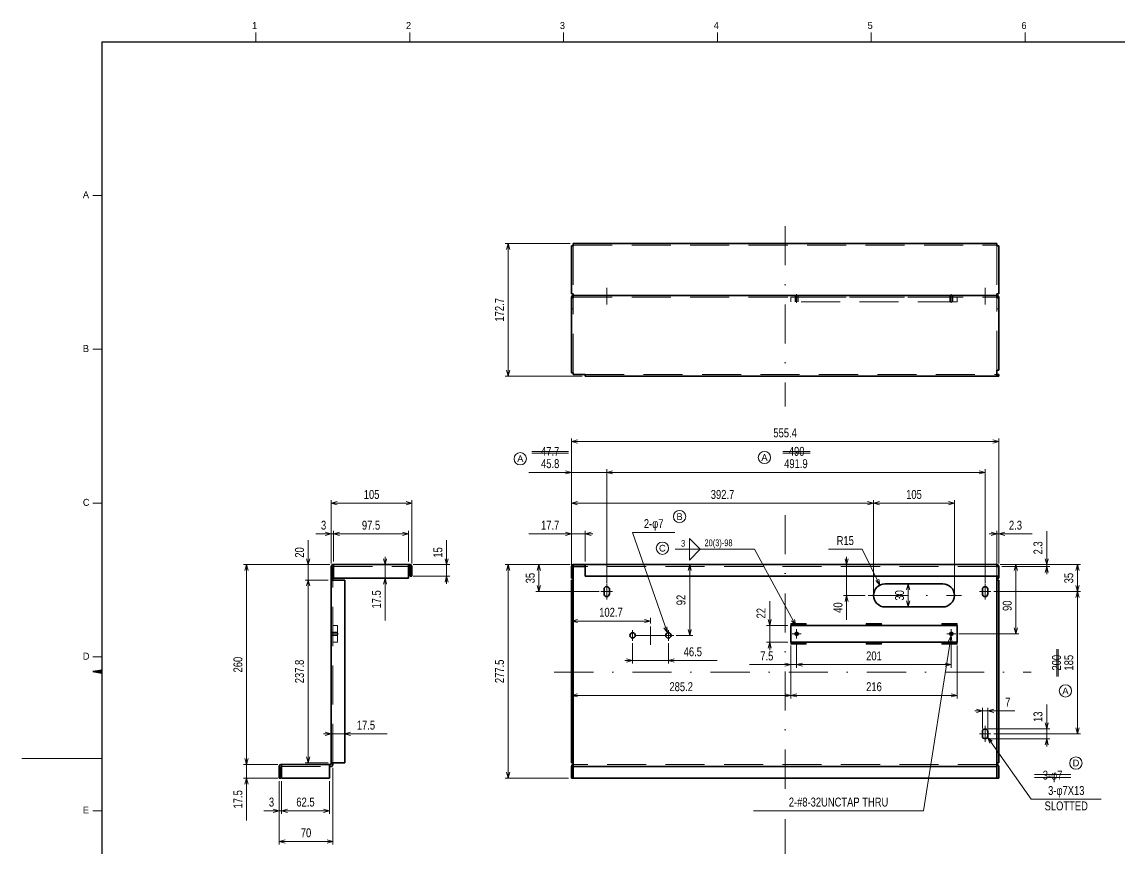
# Model space of a CAD drawing. Header units: millimetres. Extents: x 7 to 587, y 2 to 418.
# Drawn here: x 7 to 363.5, y 147.9 to 416.4 of the extents above; entities that cross this region are included whole.
import ezdxf
from ezdxf.enums import TextEntityAlignment as Align

# ---------------------------------------------------------------- set-up
doc = ezdxf.new("R2010")
doc.units = ezdxf.units.MM
for name, pattern in [('DASHDOT', [25.3, 12.7, -6.3, 0, -6.3]), ('DASHED', [19, 12.7, -6.3]), ('DIVIDE', [31.6, 12.7, -6.3, 0, -6.3, 0, -6.3])]:
    doc.linetypes.add(name, pattern=pattern)
for name, color, linetype in [('GR1_04', 7, 'Continuous'), ('GR1_05', 7, 'Continuous'), ('GR1_06', 7, 'Continuous'), ('GR1_16', 7, 'Continuous'), ('図面枠C7M', 7, 'Continuous')]:
    doc.layers.add(name, color=color, linetype=linetype)
doc.styles.add('HG丸ｺﾞｼｯｸM-PRO', font='')
doc.styles.get('HG丸ｺﾞｼｯｸM-PRO').set_extended_font_data('HG丸ｺﾞｼｯｸM-PRO')
pattern_1 = [(45, (0, 0), (-0.1767767, 0.1767767), [])]

# ---------------------------------------------------------------- blocks, each defined once
blk = doc.blocks.new('BLKF025')
at = {"layer": '図面枠C7M', "color": 3, "linetype": 'Continuous', "lineweight": 35}
for p, q in [((30.067393, 205.236108), (30.09438, 205.263095)), ((30.188706, 205.216), (30.264271, 205.291564)), ((30.310019, 205.195891), (30.434161, 205.320033)), ((30.431331, 205.175782), (30.604052, 205.348503)), ((30.552644, 205.155673), (30.773942, 205.376972)), ((30.673956, 205.135565), (30.943833, 205.405441)), ((30.795269, 205.115456), (31.113723, 205.43391)), ((30.916582, 205.095347), (31.283614, 205.462379)), ((31.037894, 205.075238), (31.453504, 205.490848)), ((31.159207, 205.05513), (31.623395, 205.519317)), ((31.280519, 205.035021), (31.793285, 205.547787)), ((31.401832, 205.014912), (31.963176, 205.576256)), ((31.523145, 204.994803), (32.133066, 205.604725)), ((31.644457, 204.974695), (32.302957, 205.633194)), ((31.76577, 204.954586), (32.472847, 205.661663)), ((31.887082, 204.934477), (32.642738, 205.690132)), ((32.008395, 204.914368), (32.812628, 205.718601)), ((32.129708, 204.894259), (32.982519, 205.747071)), ((32.25102, 204.874151), (33, 205.62313)), ((32.372333, 204.854042), (33, 205.481709)), ((32.493645, 204.833933), (33, 205.340288)), ((32.614958, 204.813824), (33, 205.198866)), ((32.736271, 204.793716), (33, 205.057445)), ((32.857583, 204.773607), (33, 204.916024)), ((32.978896, 204.753498), (33, 204.774602))]:
    blk.add_line(p, q, dxfattribs=at)
blk = doc.blocks.new('BLKF023')
at = {"layer": '図面枠C7M', "color": 2, "linetype": 'Continuous', "lineweight": 25}
for q in [(587, 410), (33, 10)]:
    blk.add_line((33, 410), q, dxfattribs=at)
at = {"layer": '図面枠C7M', "color": 4, "linetype": 'Continuous', "lineweight": 13}
for p, q in [((83, 413), (83, 410)), ((133, 413), (133, 410)), ((183, 413), (183, 410)), ((233, 413), (233, 410)), ((283, 413), (283, 410)), ((333, 413), (333, 410)), ((30, 360), (33, 360)), ((30, 310), (33, 310)), ((30, 260), (33, 260)), ((30, 210), (33, 210)), ((7, 177), (33, 177)), ((30, 160), (33, 160))]:
    blk.add_line(p, q, dxfattribs=at)
at = {"layer": '図面枠C7M', "color": 3, "linetype": 'Continuous', "lineweight": 35}
for p, q in [((33, 205.75), (30, 205.25)), ((30, 205.25), (33, 204.75))]:
    blk.add_line(p, q, dxfattribs=at)
blk.add_blockref('BLKF025', (0, 0), dxfattribs=at)
at = {"layer": '図面枠C7M', "color": 4, "linetype": 'Continuous', "lineweight": 13, "style": 'HG丸ｺﾞｼｯｸM-PRO'}
for s, width, p in [('1', 1.003994, (81.79, 413.45)), ('2', 1.003994, (131.79, 413.45)), ('3', 1.003994, (181.79, 413.45)), ('4', 1.003994, (231.79, 413.45)), ('5', 1.003994, (281.79, 413.45)), ('6', 1.003994, (331.79, 413.45)), ('A', 1.002405, (26.79, 358.45)), ('B', 1.004704, (26.79, 308.45)), ('D', 1.002334, (26.79, 208.45)), ('E', 1.001589, (26.79, 158.45))]:
    blk.add_text(s, height=2.25, dxfattribs=dict(at, width=width)).set_placement(p, align=Align.BOTTOM_LEFT)
at = {"layer": '図面枠C7M', "color": 3, "linetype": 'Continuous', "lineweight": 35, "style": 'HG丸ｺﾞｼｯｸM-PRO', "width": 1.001214}
blk.add_text('C', height=2.25, dxfattribs=at).set_placement((26.79, 258.45), align=Align.BOTTOM_LEFT)
blk = doc.blocks.new('BLKF030')
at = {"layer": 'GR1_04', "color": 3, "linetype": 'Continuous', "lineweight": 35}
for p, q in [((107.5, 175), (107.5, 239.425)), ((133.175, 240), (108.075, 240)), ((108.075, 239.425), (108.25, 239.425)), ((108.075, 235), (108.075, 239.425)), ((108.25, 235.625), (108.25, 240)), ((132.625, 235.625), (132.625, 240)), ((132.625, 239.425), (133.175, 239.425)), ((133.175, 236.25), (133.175, 240)), ((133.75, 239.425), (133.75, 236.25)), ((108.25, 235.625), (132.625, 235.625)), ((133.175, 236.25), (133.75, 236.25)), ((107.5, 235), (111.875, 235)), ((111.875, 175.55), (111.875, 235)), ((91.15, 175), (107.5, 175)), ((91.325, 170.625), (91.325, 175)), ((106.95, 170.625), (106.95, 175)), ((107.5, 175.55), (111.875, 175.55)), ((108.075, 175), (108.075, 175.55)), ((90.575, 174.425), (90.575, 170.625)), ((91.15, 170.625), (91.15, 174.425)), ((91.15, 174.425), (91.325, 174.425)), ((106.95, 174.425), (107.5, 174.425)), ((90.575, 170.625), (91.15, 170.625)), ((91.325, 170.625), (106.95, 170.625))]:
    blk.add_line(p, q, dxfattribs=at)
at = {"layer": 'GR1_04', "color": 4, "linetype": 'DASHED', "lineweight": 13}
for p, q in [((108.25, 239.425), (132.625, 239.425)), ((108.075, 175.55), (108.075, 235)), ((91.325, 174.425), (106.95, 174.425))]:
    blk.add_line(p, q, dxfattribs=at)
at = {"layer": 'GR1_04', "color": 3, "linetype": 'Continuous', "lineweight": 35}
for centre, start, end in [((108.075, 239.425), 90, 180), ((133.175, 239.425), 0, 90), ((91.15, 174.425), 90, 180), ((107.5, 175), 270, 0)]:
    blk.add_arc(centre, 0.575, start, end, dxfattribs=at)
blk = doc.blocks.new('BLKF032')
at = {"layer": 'GR1_04', "color": 3, "linetype": 'Continuous', "lineweight": 35}
for p, q in [((185.57, 343.68), (186.15, 343.68)), ((185.57, 328.05), (185.57, 343.68)), ((186.15, 344.43), (323.85, 344.43)), ((186.15, 344.43), (186.15, 343.68)), ((323.85, 344.43), (323.85, 343.68)), ((323.85, 343.68), (324.42, 343.68)), ((324.42, 328.05), (324.42, 343.68)), ((185.57, 328.05), (186.15, 328.05)), ((186.15, 328.05), (186.15, 327.5)), ((323.85, 328.05), (323.85, 327.5)), ((323.85, 328.05), (324.42, 328.05)), ((185.57, 326.93), (185.57, 302.38)), ((185.57, 326.75), (186.15, 326.75)), ((186.15, 327.5), (323.85, 327.5)), ((186.15, 326.75), (186.15, 327.5)), ((323.85, 326.75), (323.85, 327.5)), ((323.85, 326.75), (324.42, 326.75)), ((324.42, 326.93), (324.42, 303.25)), ((323.85, 301.25), (323.85, 303.25)), ((323.85, 303.25), (324.42, 303.25)), ((185.57, 302.38), (186.15, 302.38)), ((186.15, 301.82), (186.15, 302.38)), ((186.15, 301.82), (190, 301.82)), ((190, 301.82), (190, 301.25)), ((190, 301.25), (324.42, 301.25)), ((323.85, 301.82), (324.42, 301.82)), ((324.42, 301.82), (324.42, 301.25))]:
    blk.add_line(p, q, dxfattribs=at)
at = {"layer": 'GR1_04', "color": 4, "linetype": 'DASHED', "lineweight": 13}
for p, q in [((186.15, 343.85), (323.85, 343.85)), ((186.15, 343.68), (186.15, 328.05)), ((323.85, 343.68), (323.85, 328.05)), ((186.15, 326.93), (323.85, 326.93)), ((186.15, 302.38), (186.15, 326.75)), ((323.85, 303.25), (323.85, 326.75)), ((185.57, 323.13), (186.15, 323.13)), ((323.85, 323.13), (324.42, 323.13)), ((190, 301.82), (323.85, 301.82))]:
    blk.add_line(p, q, dxfattribs=at)
at = {"layer": 'GR1_04', "color": 4, "linetype": 'DASHDOT', "lineweight": 13}
for p, q in [((197.02, 329.95), (197.02, 324.6)), ((320, 329.95), (320, 324.6))]:
    blk.add_line(p, q, dxfattribs=at)
at = {"layer": 'GR1_04', "color": 3, "linetype": 'Continuous', "lineweight": 35}
for centre, start, end in [((186.15, 326.93), 90, 180), ((323.85, 326.93), 0, 90)]:
    blk.add_arc(centre, 0.575, start, end, dxfattribs=at)
blk = doc.blocks.new('FXTIP_ARROW_S')
at = {"color": 0, "linetype": 'Continuous', "lineweight": -2}
for q in [(-1, 0), (-0.97, 0.26), (-0.97, -0.26)]:
    blk.add_line((0, 0), q, dxfattribs=at)
blk = doc.blocks.new('FXTIP_ARROW_E')
at = {"color": 0, "linetype": 'Continuous', "lineweight": -2}
for q in [(-1, 0), (-0.97, 0.26), (-0.97, -0.26)]:
    blk.add_line((0, 0), q, dxfattribs=at)
blk = doc.blocks.new('BLKF035')
at = {"layer": 'GR1_06', "color": 3, "linetype": 'Continuous', "lineweight": 35}
for p, q in [((256.875, 220.25), (256.875, 214.75)), ((256.875, 220.25), (310.875, 220.25)), ((310.875, 214.75), (310.875, 220.25)), ((256.875, 214.75), (310.875, 214.75))]:
    blk.add_line(p, q, dxfattribs=at)
blk = doc.blocks.new('BLKF036')
at = {"layer": 'GR1_06', "color": 3, "linetype": 'Continuous', "lineweight": 35}
for radius in [0.5, 0.4]:
    blk.add_circle((309, 217.5), radius, dxfattribs=at)
blk = doc.blocks.new('BLKF037')
at = {"layer": 'GR1_06', "color": 3, "linetype": 'Continuous', "lineweight": 35}
for radius in [0.5, 0.4]:
    blk.add_circle((258.75, 217.5), radius, dxfattribs=at)
blk = doc.blocks.new('BLKF034')
at = {"layer": 'GR1_06', "color": 4, "linetype": 'DASHDOT', "lineweight": 13}
for p, q in [((260.25, 217.5), (257.25, 217.5)), ((258.75, 216), (258.75, 219)), ((310.5, 217.5), (307.5, 217.5)), ((309, 216), (309, 219))]:
    blk.add_line(p, q, dxfattribs=at)
at = {"layer": 'GR1_06', "color": 3, "linetype": 'Continuous', "lineweight": 35}
for name in ['BLKF035', 'BLKF037', 'BLKF036']:
    blk.add_blockref(name, (0, 0), dxfattribs=at)
blk = doc.blocks.new('BLKF046')
at = {"layer": 'GR1_06', "color": 4, "linetype": 'DASHED', "lineweight": 13}
for p, q in [((108.075, 214.75), (108.075, 220.25)), ((109.575, 220.25), (108.075, 220.25)), ((109.575, 220.25), (109.575, 214.75)), ((109.575, 214.75), (108.075, 214.75))]:
    blk.add_line(p, q, dxfattribs=at)
blk = doc.blocks.new('BLKF047')
at = {"layer": 'GR1_06', "color": 4, "linetype": 'DASHED', "lineweight": 13}
for p, q in [((109.575, 218), (107.5, 218)), ((109.575, 217.9), (107.5, 217.9)), ((109.575, 217.1), (107.5, 217.1)), ((109.575, 217), (107.5, 217))]:
    blk.add_line(p, q, dxfattribs=at)
blk = doc.blocks.new('BLKF045')
at = {"layer": 'GR1_06', "color": 4, "linetype": 'DASHDOT', "lineweight": 13}
blk.add_line((109.91, 217.5), (107.29, 217.5), dxfattribs=at)
at = {"layer": 'GR1_06', "color": 4, "linetype": 'DASHED', "lineweight": 13}
for name in ['BLKF047', 'BLKF046']:
    blk.add_blockref(name, (0, 0), dxfattribs=at)
blk = doc.blocks.new('BLKF049')
at = {"layer": 'GR1_06', "color": 4, "linetype": 'DASHED', "lineweight": 13}
for p, q in [((256.875, 326.925), (310.875, 326.925)), ((256.875, 325.425), (256.875, 326.925)), ((310.875, 325.425), (256.875, 325.425)), ((310.875, 325.425), (310.875, 326.925))]:
    blk.add_line(p, q, dxfattribs=at)
blk = doc.blocks.new('BLKF050')
at = {"layer": 'GR1_06', "color": 4, "linetype": 'DASHED', "lineweight": 13}
for p, q in [((258.25, 325.425), (258.25, 327.5)), ((258.35, 325.425), (258.35, 327.5)), ((259.15, 325.425), (259.15, 327.5)), ((259.25, 325.425), (259.25, 327.5))]:
    blk.add_line(p, q, dxfattribs=at)
blk = doc.blocks.new('BLKF051')
at = {"layer": 'GR1_06', "color": 4, "linetype": 'DASHED', "lineweight": 13}
for p, q in [((308.5, 325.425), (308.5, 327.5)), ((308.6, 325.425), (308.6, 327.5)), ((309.4, 325.425), (309.4, 327.5)), ((309.5, 325.425), (309.5, 327.5))]:
    blk.add_line(p, q, dxfattribs=at)
blk = doc.blocks.new('BLKF048')
at = {"layer": 'GR1_06', "color": 4, "linetype": 'DASHDOT', "lineweight": 13}
for p, q in [((258.75, 325.09), (258.75, 327.92)), ((309, 325.09), (309, 327.9))]:
    blk.add_line(p, q, dxfattribs=at)
at = {"layer": 'GR1_06', "color": 4, "linetype": 'DASHED', "lineweight": 13}
for name in ['BLKF049', 'BLKF050', 'BLKF051']:
    blk.add_blockref(name, (0, 0), dxfattribs=at)
blk = doc.blocks.new('BLKF052')
at = {"layer": 'GR1_16', "color": 4, "linetype": 'DIVIDE', "lineweight": 13}
for p, q in [((305.875, 220.875), (310.875, 220.875)), ((305.875, 220.875), (305.875, 220.25)), ((310.875, 220.25), (305.875, 220.25)), ((310.875, 220.875), (310.875, 220.25))]:
    blk.add_line(p, q, dxfattribs=at)
blk = doc.blocks.new('BLKF053')
at = {"layer": 'GR1_16', "color": 4, "linetype": 'DIVIDE', "lineweight": 13}
for p, q in [((256.875, 220.875), (261.875, 220.875)), ((256.875, 220.875), (256.875, 220.25)), ((261.875, 220.25), (256.875, 220.25)), ((261.875, 220.875), (261.875, 220.25))]:
    blk.add_line(p, q, dxfattribs=at)
blk = doc.blocks.new('BLKF054')
at = {"layer": 'GR1_16', "color": 4, "linetype": 'DIVIDE', "lineweight": 13}
for p, q in [((281.375, 220.875), (286.375, 220.875)), ((281.375, 220.875), (281.375, 220.25)), ((286.375, 220.25), (281.375, 220.25)), ((286.375, 220.875), (286.375, 220.25))]:
    blk.add_line(p, q, dxfattribs=at)
blk = doc.blocks.new('BLKF055')
at = {"layer": 'GR1_16', "color": 4, "linetype": 'DIVIDE', "lineweight": 13}
for p, q in [((305.875, 214.125), (305.875, 214.75)), ((310.875, 214.75), (305.875, 214.75)), ((305.875, 214.125), (310.875, 214.125)), ((310.875, 214.125), (310.875, 214.75))]:
    blk.add_line(p, q, dxfattribs=at)
blk = doc.blocks.new('BLKF056')
at = {"layer": 'GR1_16', "color": 4, "linetype": 'DIVIDE', "lineweight": 13}
for p, q in [((256.875, 214.125), (256.875, 214.75)), ((261.875, 214.75), (256.875, 214.75)), ((256.875, 214.125), (261.875, 214.125)), ((261.875, 214.125), (261.875, 214.75))]:
    blk.add_line(p, q, dxfattribs=at)
blk = doc.blocks.new('BLKF057')
at = {"layer": 'GR1_16', "color": 4, "linetype": 'DIVIDE', "lineweight": 13}
for p, q in [((281.375, 214.125), (281.375, 214.75)), ((286.375, 214.75), (281.375, 214.75)), ((281.375, 214.125), (286.375, 214.125)), ((286.375, 214.125), (286.375, 214.75))]:
    blk.add_line(p, q, dxfattribs=at)
blk = doc.blocks.new('BLKF058')
at = {"layer": 'GR1_16', "color": 4, "linetype": 'Continuous', "lineweight": 13}
for p, q in [((227.43, 245), (223.93, 248.5)), ((223.93, 241.5), (223.93, 248.5)), ((227.43, 245), (223.93, 241.5))]:
    blk.add_line(p, q, dxfattribs=at)
blk = doc.blocks.new('BLKF061')
at = {"layer": 'GR1_05', "color": 4, "linetype": 'Continuous', "lineweight": 13}
blk.add_circle((168.95, 274.44), 2, dxfattribs=at)
at = {"layer": 'GR1_05', "color": 4, "linetype": 'Continuous', "lineweight": 13, "style": 'HG丸ｺﾞｼｯｸM-PRO', "width": 1.042301}
blk.add_text('A', height=2.18, dxfattribs=at).set_placement((168.95, 274.44), align=Align.MIDDLE_CENTER)
blk = doc.blocks.new('BLKF062')
at = {"layer": 'GR1_05', "color": 4, "linetype": 'Continuous', "lineweight": 13}
blk.add_circle((248.29, 274.83), 2, dxfattribs=at)
at = {"layer": 'GR1_05', "color": 4, "linetype": 'Continuous', "lineweight": 13, "style": 'HG丸ｺﾞｼｯｸM-PRO', "width": 1.042301}
blk.add_text('A', height=2.18, dxfattribs=at).set_placement((248.29, 274.83), align=Align.MIDDLE_CENTER)
blk = doc.blocks.new('BLKF063')
at = {"layer": 'GR1_05', "color": 4, "linetype": 'Continuous', "lineweight": 13}
blk.add_circle((346.09, 198.95), 2, dxfattribs=at)
at = {"layer": 'GR1_05', "color": 4, "linetype": 'Continuous', "lineweight": 13, "style": 'HG丸ｺﾞｼｯｸM-PRO', "width": 1.042301}
blk.add_text('A', height=2.18, dxfattribs=at).set_placement((346.09, 198.95), align=Align.MIDDLE_CENTER)
blk = doc.blocks.new('BLKF066')
at = {"layer": 'GR1_05', "color": 4, "linetype": 'Continuous', "lineweight": 13}
blk.add_circle((220.7, 255.61), 2, dxfattribs=at)
at = {"layer": 'GR1_05', "color": 4, "linetype": 'Continuous', "lineweight": 13, "style": 'HG丸ｺﾞｼｯｸM-PRO', "width": 1.04272}
blk.add_text('B', height=2.18, dxfattribs=at).set_placement((220.7, 255.61), align=Align.MIDDLE_CENTER)
blk = doc.blocks.new('BLKF069')
at = {"layer": 'GR1_05', "color": 4, "linetype": 'Continuous', "lineweight": 13}
blk.add_circle((215.11, 245.35), 2, dxfattribs=at)
at = {"layer": 'GR1_05', "color": 4, "linetype": 'Continuous', "lineweight": 13, "style": 'HG丸ｺﾞｼｯｸM-PRO', "width": 1.042931}
blk.add_text('C', height=2.18, dxfattribs=at).set_placement((215.11, 245.35), align=Align.MIDDLE_CENTER)
blk = doc.blocks.new('BLKF075')
at = {"layer": 'GR1_04', "color": 3, "linetype": 'Continuous', "lineweight": 35}
for p, q in [((287.5, 233.75), (306.25, 233.75)), ((287.5, 226.25), (306.25, 226.25))]:
    blk.add_line(p, q, dxfattribs=at)
for centre, start, end in [((287.5, 230), 90, 270), ((306.25, 230), 270, 90)]:
    blk.add_arc(centre, 3.75, start, end, dxfattribs=at)
blk = doc.blocks.new('BLKF076')
at = {"layer": 'GR1_04', "color": 3, "linetype": 'Continuous', "lineweight": 35}
for p, q in [((319.125, 184.25), (319.125, 185.75)), ((320.875, 184.25), (320.875, 185.75))]:
    blk.add_line(p, q, dxfattribs=at)
at = {"layer": 'GR1_04', "color": 4, "linetype": 'DASHDOT', "lineweight": 13}
for p, q in [((320, 182.375), (320, 187.625)), ((321.875, 185), (318.125, 185))]:
    blk.add_line(p, q, dxfattribs=at)
at = {"layer": 'GR1_04', "color": 3, "linetype": 'Continuous', "lineweight": 35}
for centre, start, end in [((320, 185.75), 0, 180), ((320, 184.25), 180, 0)]:
    blk.add_arc(centre, 0.875, start, end, dxfattribs=at)
blk = doc.blocks.new('BLKF077')
at = {"layer": 'GR1_04', "color": 3, "linetype": 'Continuous', "lineweight": 35}
for p, q in [((319.125, 230.5), (319.125, 232)), ((320.875, 230.5), (320.875, 232))]:
    blk.add_line(p, q, dxfattribs=at)
at = {"layer": 'GR1_04', "color": 4, "linetype": 'DASHDOT', "lineweight": 13}
for p, q in [((320, 228.625), (320, 233.875)), ((321.875, 231.25), (318.125, 231.25))]:
    blk.add_line(p, q, dxfattribs=at)
at = {"layer": 'GR1_04', "color": 3, "linetype": 'Continuous', "lineweight": 35}
for centre, start, end in [((320, 232), 0, 180), ((320, 230.5), 180, 0)]:
    blk.add_arc(centre, 0.875, start, end, dxfattribs=at)
blk = doc.blocks.new('BLKF078')
at = {"layer": 'GR1_04', "color": 3, "linetype": 'Continuous', "lineweight": 35}
for p, q in [((196.15, 230.5), (196.15, 232)), ((197.9, 230.5), (197.9, 232))]:
    blk.add_line(p, q, dxfattribs=at)
at = {"layer": 'GR1_04', "color": 4, "linetype": 'DASHDOT', "lineweight": 13}
for p, q in [((197.025, 228.625), (197.025, 233.875)), ((198.9, 231.25), (195.15, 231.25))]:
    blk.add_line(p, q, dxfattribs=at)
at = {"layer": 'GR1_04', "color": 3, "linetype": 'Continuous', "lineweight": 35}
for centre, start, end in [((197.025, 232), 0, 180), ((197.025, 230.5), 180, 0)]:
    blk.add_arc(centre, 0.875, start, end, dxfattribs=at)
blk = doc.blocks.new('BLKF074')
at = {"layer": 'GR1_04', "color": 3, "linetype": 'Continuous', "lineweight": 35}
for p, q in [((185.575, 235.625), (185.575, 239.425)), ((323.85, 240), (186.15, 240)), ((186.15, 170.625), (186.15, 240)), ((190, 239.425), (186.15, 239.425)), ((190, 236.25), (190, 240)), ((323.85, 239.425), (323.85, 240)), ((323.85, 239.425), (324.425, 239.425)), ((324.425, 235.625), (324.425, 239.425)), ((186.15, 235.625), (185.575, 235.625)), ((324.425, 236.25), (190, 236.25)), ((323.85, 170.625), (323.85, 236.25)), ((323.85, 235.625), (324.425, 235.625)), ((185.575, 175.55), (185.575, 235)), ((186.15, 235), (185.575, 235)), ((324.425, 235), (323.85, 235)), ((324.425, 175.55), (324.425, 235)), ((186.15, 175.55), (185.575, 175.55)), ((324.425, 175.55), (323.85, 175.55)), ((185.575, 174.425), (185.575, 170.625)), ((323.85, 174.425), (186.15, 174.425)), ((324.425, 174.425), (324.425, 170.625)), ((185.575, 170.625), (324.425, 170.625))]:
    blk.add_line(p, q, dxfattribs=at)
at = {"layer": 'GR1_04', "color": 4, "linetype": 'DASHED', "lineweight": 13}
for p, q in [((323.85, 239.425), (190, 239.425)), ((323.85, 236.25), (323.85, 239.425)), ((323.85, 175), (186.15, 175))]:
    blk.add_line(p, q, dxfattribs=at)
at = {"layer": 'GR1_04', "color": 4, "linetype": 'DASHDOT', "lineweight": 13}
blk.add_line((282.0367, 230), (312.3379, 230), dxfattribs=at)
at = {"layer": 'GR1_04', "color": 3, "linetype": 'Continuous', "lineweight": 35}
for centre in [(205.4375, 217), (217.0625, 217)]:
    blk.add_circle(centre, 0.875, dxfattribs=at)
for centre, start, end in [((186.15, 239.425), 90, 180), ((323.85, 239.425), 0, 90), ((186.15, 174.425), 90, 180), ((323.85, 174.425), 0, 90)]:
    blk.add_arc(centre, 0.575, start, end, dxfattribs=at)
for name in ['BLKF078', 'BLKF075', 'BLKF077', 'BLKF076']:
    blk.add_blockref(name, (0, 0), dxfattribs=at)
blk = doc.blocks.new('BLKF079')
at = {"layer": 'GR1_05', "color": 4, "linetype": 'Continuous', "lineweight": 13}
blk.add_circle((349.52, 175.52), 2, dxfattribs=at)
at = {"layer": 'GR1_05', "color": 4, "linetype": 'Continuous', "lineweight": 13, "style": 'HG丸ｺﾞｼｯｸM-PRO', "width": 1.042833}
blk.add_text('D', height=2.18, dxfattribs=at).set_placement((349.52, 175.52), align=Align.MIDDLE_CENTER)

msp = doc.modelspace()

# ---------------------------------------------------------------- hatches: boundary and pattern name
at = {"layer": 'GR1_16', "linetype": 'DIVIDE', "lineweight": 13}
h = msp.add_hatch(dxfattribs=at)
h.set_pattern_fill('_USER', color=4, scale=0.25, angle=45, style=0, pattern_type=0)
h.set_pattern_definition(pattern_1)
h.paths.add_polyline_path([(261.88, 220.25), (261.88, 220.88), (256.88, 220.88), (256.88, 220.25)], flags=0)
h = msp.add_hatch(dxfattribs=at)
h.set_pattern_fill('_USER', color=4, scale=0.25, angle=45, style=0, pattern_type=0)
h.set_pattern_definition(pattern_1)
h.paths.add_polyline_path([(286.38, 220.25), (286.38, 220.88), (281.38, 220.88), (281.38, 220.25)], flags=0)
h = msp.add_hatch(dxfattribs=at)
h.set_pattern_fill('_USER', color=4, scale=0.25, angle=45, style=0, pattern_type=0)
h.set_pattern_definition(pattern_1)
h.paths.add_polyline_path([(310.88, 220.25), (310.88, 220.88), (305.88, 220.88), (305.88, 220.25)], flags=0)
h = msp.add_hatch(dxfattribs=at)
h.set_pattern_fill('_USER', color=4, scale=0.25, angle=45, style=0, pattern_type=0)
h.set_pattern_definition(pattern_1)
h.paths.add_polyline_path([(261.88, 214.75), (261.88, 214.13), (256.88, 214.13), (256.88, 214.75)], flags=0)
h = msp.add_hatch(dxfattribs=at)
h.set_pattern_fill('_USER', color=4, scale=0.25, angle=45, style=0, pattern_type=0)
h.set_pattern_definition(pattern_1)
h.paths.add_polyline_path([(286.38, 214.75), (286.38, 214.13), (281.38, 214.13), (281.38, 214.75)], flags=0)
h = msp.add_hatch(dxfattribs=at)
h.set_pattern_fill('_USER', color=4, scale=0.25, angle=45, style=0, pattern_type=0)
h.set_pattern_definition(pattern_1)
h.paths.add_polyline_path([(310.88, 214.75), (310.88, 214.13), (305.88, 214.13), (305.88, 214.75)], flags=0)

# ---------------------------------------------------------------- linework, layer by layer
at = {"layer": 'GR1_04', "color": 4, "linetype": 'DASHDOT', "lineweight": 13}
for p, q in [((255, 350), (255, 291.4)), ((255, 256.07), (255, 166.39)), ((180, 205), (335, 205)), ((255, 157.25), (255, 76.74))]:
    msp.add_line(p, q, dxfattribs=at)
at = {"layer": 'GR1_05', "color": 4, "linetype": 'Continuous', "lineweight": 13}
for p, q in [((172.73, 276.75), (184.57, 276.75)), ((172.73, 276.25), (184.57, 276.25)), ((254.31, 276.75), (263.19, 276.75)), ((254.31, 276.25), (263.19, 276.25)), ((343.25, 203.69), (343.25, 212.56)), ((343.75, 203.69), (343.75, 212.56)), ((336, 171.76), (347.84, 171.76)), ((336, 170.76), (347.84, 170.76))]:
    msp.add_line(p, q, dxfattribs=at)
at = {"layer": 'GR1_16', "color": 4, "linetype": 'Continuous', "lineweight": 13}
for p, q in [((185.15, 344.43), (164, 344.43)), ((165, 301.25), (165, 344.43)), ((189, 301.25), (164, 301.25)), ((185.57, 240.42), (185.57, 281)), ((185.57, 280), (324.42, 280)), ((324.42, 240.42), (324.42, 281)), ((185.57, 236), (185.57, 271)), ((197.02, 234.13), (197.02, 271)), ((320, 234.13), (320, 271)), ((171.73, 270), (185.57, 270)), ((185.57, 270), (197.02, 270)), ((197.02, 270), (320, 270)), ((107.5, 240.42), (107.5, 261)), ((133.75, 240.42), (133.75, 261)), ((185.57, 236), (185.57, 261)), ((283.75, 231), (283.75, 261)), ((310, 231), (310, 261)), ((107.5, 260), (133.75, 260)), ((185.57, 260), (283.75, 260)), ((283.75, 260), (310, 260)), ((102.54, 250), (107.5, 250)), ((107.5, 240.42), (107.5, 251)), ((107.5, 250), (108.25, 250)), ((108.25, 241), (108.25, 251)), ((108.25, 250), (132.62, 250)), ((132.62, 241), (132.62, 251)), ((171.73, 250), (185.57, 250)), ((185.57, 240.42), (185.57, 251)), ((185.57, 250), (190, 250)), ((190, 241), (190, 251)), ((190, 250), (192.5, 250)), ((216.75, 217.82), (205.37, 250.5)), ((205.37, 250.5), (219.21, 250.5)), ((321.35, 250), (323.85, 250)), ((323.85, 240.42), (323.85, 251)), ((323.85, 250), (324.42, 250)), ((324.42, 240.42), (324.42, 251)), ((324.42, 250), (335.3, 250)), ((340, 240), (340, 250.88)), ((100, 240), (100, 247.92)), ((145, 240), (145, 247.92)), ((125, 240), (125, 242.5)), ((245, 245), (219.32, 245)), ((258.51, 220.25), (245, 245)), ((280, 245), (269.12, 245)), ((275, 240), (275, 242.5)), ((285.82, 233.35), (280, 245)), ((107.08, 240), (79, 240)), ((80, 175), (80, 240)), ((107.08, 240), (99, 240)), ((100, 235), (100, 240)), ((125, 235.62), (125, 240)), ((134.17, 240), (146, 240)), ((145, 236.25), (145, 240)), ((185.15, 240), (164, 240)), ((165, 170.63), (165, 240)), ((185.15, 240), (174, 240)), ((175, 231.25), (175, 240)), ((223.99, 217), (223.99, 240)), ((275, 230), (275, 240)), ((324.85, 240), (351, 240)), ((324.85, 240), (341, 240)), ((324.85, 240), (331, 240)), ((325.42, 239.43), (341, 239.43)), ((330, 217.5), (330, 240)), ((340, 239.43), (340, 240)), ((340, 236.93), (340, 239.43)), ((350, 231.25), (350, 240)), ((125, 221.79), (125, 235.62)), ((134.17, 236.25), (146, 236.25)), ((145, 233.75), (145, 236.25)), ((106.5, 235), (99, 235)), ((100, 175.55), (100, 235)), ((295, 226.25), (295, 233.75)), ((194.62, 231.25), (174, 231.25)), ((281.04, 230), (274, 230)), ((275, 222.08), (275, 230)), ((322.87, 231.25), (351, 231.25)), ((350, 185), (350, 231.25)), ((250, 220.25), (250, 228.17)), ((185.57, 221.68), (211.25, 221.68)), ((211.25, 220.86), (211.25, 222.68)), ((255.88, 220.25), (249, 220.25)), ((250, 214.75), (250, 220.25)), ((311.5, 217.5), (331, 217.5)), ((205.44, 214.5), (205.44, 207.86)), ((217.06, 214.5), (217.06, 207.86)), ((219.56, 217), (224.99, 217)), ((255.88, 214.75), (249, 214.75)), ((250, 212.25), (250, 214.75)), ((258.75, 215), (258.75, 206.5)), ((308.92, 217.01), (300, 160)), ((309, 215), (309, 206.5)), ((256.88, 213.75), (256.88, 196.5)), ((256.88, 213.75), (256.88, 206.5)), ((310.88, 213.75), (310.88, 196.5)), ((202.94, 208.86), (205.44, 208.86)), ((205.44, 208.86), (217.06, 208.86)), ((217.06, 208.86), (232.96, 208.86)), ((243.38, 207.5), (256.88, 207.5)), ((256.88, 207.5), (258.75, 207.5)), ((258.75, 207.5), (309, 207.5)), ((185.57, 197.5), (256.88, 197.5)), ((256.88, 197.5), (310.88, 197.5)), ((319.13, 186.75), (319.13, 193.45)), ((320.88, 186.75), (320.88, 193.45)), ((340, 186.63), (340, 194.5)), ((316.63, 192.45), (319.13, 192.45)), ((319.13, 192.45), (320.88, 192.45)), ((320.88, 192.45), (329.67, 192.45)), ((321, 186.63), (341, 186.63)), ((340, 183.38), (340, 186.63)), ((105, 185), (107.5, 185)), ((107.5, 185), (111.87, 185)), ((111.87, 185), (125.71, 185)), ((320.79, 183.88), (335, 163.75)), ((321, 183.38), (341, 183.38)), ((322.87, 185), (351, 185)), ((340, 180.88), (340, 183.38)), ((90.15, 175), (79, 175)), ((80, 170.63), (80, 175)), ((106.5, 175.55), (99, 175.55)), ((108.08, 174), (108.08, 149)), ((90.15, 170.63), (79, 170.63)), ((80, 156.79), (80, 170.63)), ((90.57, 169.63), (90.57, 149)), ((90.57, 169.63), (90.57, 159)), ((91.32, 169.63), (91.32, 159)), ((106.95, 169.63), (106.95, 159)), ((184.57, 170.63), (164, 170.63)), ((335, 163.75), (357.72, 163.75)), ((85.61, 160), (90.57, 160)), ((90.57, 160), (91.32, 160)), ((91.32, 160), (106.95, 160)), ((300, 160), (244.72, 160)), ((90.57, 150), (108.08, 150))]:
    msp.add_line(p, q, dxfattribs=at)
at = {"layer": 'GR1_16', "color": 4, "linetype": 'DASHDOT', "lineweight": 13}
for p, q in [((205.44, 215.25), (205.44, 218.75)), ((211.25, 219.86), (211.25, 213.92)), ((217.06, 215.25), (217.06, 218.75)), ((218.81, 217), (203.69, 217))]:
    msp.add_line(p, q, dxfattribs=at)

# ---------------------------------------------------------------- block references
at = {"layer": 'GR1_04', "color": 3, "linetype": 'Continuous', "lineweight": 35}
for name in ['BLKF032', 'BLKF030', 'BLKF074']:
    msp.add_blockref(name, (0, 0), dxfattribs=at)
at = {"layer": 'GR1_05', "color": 4, "linetype": 'Continuous', "lineweight": 13}
for name in ['BLKF061', 'BLKF062', 'BLKF066', 'BLKF069', 'BLKF063', 'BLKF079']:
    msp.add_blockref(name, (0, 0), dxfattribs=at)
at = {"layer": 'GR1_06', "color": 4, "linetype": 'DASHED', "lineweight": 13}
for name in ['BLKF048', 'BLKF045']:
    msp.add_blockref(name, (0, 0), dxfattribs=at)
at = {"layer": 'GR1_06', "color": 4, "linetype": 'DASHDOT', "lineweight": 13}
msp.add_blockref('BLKF034', (0, 0), dxfattribs=at)
at = {"layer": 'GR1_16', "color": 4, "linetype": 'Continuous', "lineweight": 13, "xscale": 2, "yscale": 2}
for name, p, rotation in [('FXTIP_ARROW_E', (165, 344.43), 90), ('FXTIP_ARROW_S', (165, 301.25), 270), ('FXTIP_ARROW_S', (185.57, 280), 180), ('FXTIP_ARROW_E', (324.42, 280), 360), ('FXTIP_ARROW_E', (185.57, 270), 360), ('FXTIP_ARROW_S', (197.02, 270), 180), ('FXTIP_ARROW_E', (320, 270), 360), ('FXTIP_ARROW_S', (107.5, 260), 180), ('FXTIP_ARROW_E', (133.75, 260), 360), ('FXTIP_ARROW_S', (185.57, 260), 180), ('FXTIP_ARROW_E', (283.75, 260), 360), ('FXTIP_ARROW_S', (283.75, 260), 180), ('FXTIP_ARROW_E', (310, 260), 360), ('FXTIP_ARROW_E', (107.5, 250), 360), ('FXTIP_ARROW_S', (108.25, 250), 180), ('FXTIP_ARROW_E', (132.62, 250), 360), ('FXTIP_ARROW_E', (185.57, 250), 360), ('FXTIP_ARROW_S', (190, 250), 180), ('FXTIP_ARROW_E', (323.85, 250), 360), ('FXTIP_ARROW_S', (324.42, 250), 180), ('FXTIP_ARROW_E', (80, 240), 90), ('FXTIP_ARROW_S', (100, 240), 270), ('FXTIP_ARROW_S', (125, 240), 270), ('FXTIP_ARROW_S', (145, 240), 270), ('FXTIP_ARROW_E', (165, 240), 90), ('FXTIP_ARROW_E', (175, 240), 90), ('FXTIP_ARROW_E', (223.99, 240), 90), ('FXTIP_ARROW_S', (275, 240), 270), ('FXTIP_ARROW_E', (330, 240), 90), ('FXTIP_ARROW_S', (340, 240), 270), ('FXTIP_ARROW_E', (340, 239.43), 90), ('FXTIP_ARROW_E', (350, 240), 90), ('FXTIP_ARROW_E', (125, 235.62), 90), ('FXTIP_ARROW_E', (145, 236.25), 90), ('FXTIP_ARROW_S', (285.82, 233.35), 296.565051177012), ('FXTIP_ARROW_E', (100, 235), 90), ('FXTIP_ARROW_S', (175, 231.25), 270), ('FXTIP_ARROW_E', (295, 233.75), 90), ('FXTIP_ARROW_S', (350, 231.25), 270), ('FXTIP_ARROW_E', (275, 230), 90), ('FXTIP_ARROW_S', (295, 226.25), 270), ('FXTIP_ARROW_E', (350, 231.25), 90), ('FXTIP_ARROW_S', (185.57, 221.68), 180), ('FXTIP_ARROW_E', (211.25, 221.68), 360), ('FXTIP_ARROW_S', (250, 220.25), 270), ('FXTIP_ARROW_S', (258.51, 220.25), 298.6198350312117), ('FXTIP_ARROW_S', (216.75, 217.82), 289.1889000131575), ('FXTIP_ARROW_S', (223.99, 217), 270), ('FXTIP_ARROW_S', (330, 217.5), 270), ('FXTIP_ARROW_E', (250, 214.75), 90), ('FXTIP_ARROW_S', (308.92, 217.01), 81.10414303034183), ('FXTIP_ARROW_E', (205.44, 208.86), 360), ('FXTIP_ARROW_S', (217.06, 208.86), 180), ('FXTIP_ARROW_E', (256.88, 207.5), 360), ('FXTIP_ARROW_S', (258.75, 207.5), 180), ('FXTIP_ARROW_E', (309, 207.5), 360), ('FXTIP_ARROW_S', (185.57, 197.5), 180), ('FXTIP_ARROW_E', (256.88, 197.5), 360), ('FXTIP_ARROW_S', (256.88, 197.5), 180), ('FXTIP_ARROW_E', (310.88, 197.5), 360), ('FXTIP_ARROW_E', (319.13, 192.45), 360), ('FXTIP_ARROW_S', (320.88, 192.45), 180), ('FXTIP_ARROW_E', (107.5, 185), 360), ('FXTIP_ARROW_S', (111.87, 185), 180), ('FXTIP_ARROW_S', (340, 186.63), 270), ('FXTIP_ARROW_S', (350, 185), 270), ('FXTIP_ARROW_S', (320.79, 183.88), 125.2175929681463), ('FXTIP_ARROW_E', (340, 183.38), 90), ('FXTIP_ARROW_S', (80, 175), 270), ('FXTIP_ARROW_S', (100, 175.55), 270), ('FXTIP_ARROW_S', (165, 170.63), 270), ('FXTIP_ARROW_E', (80, 170.63), 90), ('FXTIP_ARROW_E', (90.57, 160), 360), ('FXTIP_ARROW_S', (91.32, 160), 180), ('FXTIP_ARROW_E', (106.95, 160), 360), ('FXTIP_ARROW_S', (90.57, 150), 180), ('FXTIP_ARROW_E', (108.08, 150), 360)]:
    msp.add_blockref(name, p, dxfattribs=dict(at, rotation=rotation))
at = {"layer": 'GR1_16', "color": 4, "linetype": 'Continuous', "lineweight": 13}
msp.add_blockref('BLKF058', (0, 0), dxfattribs=at)
at = {"layer": 'GR1_16', "color": 4, "linetype": 'DIVIDE', "lineweight": 13}
for name in ['BLKF053', 'BLKF054', 'BLKF052', 'BLKF056', 'BLKF057', 'BLKF055']:
    msp.add_blockref(name, (0, 0), dxfattribs=at)
at = {"layer": '図面枠C7M', "color": 4, "linetype": 'Continuous', "lineweight": 13}
msp.add_blockref('BLKF023', (0, 0), dxfattribs=at)

# ---------------------------------------------------------------- texts
at = {"layer": 'GR1_05', "color": 3, "linetype": 'Continuous', "lineweight": 35, "style": 'HG丸ｺﾞｼｯｸM-PRO'}
for s, rotation, width, p in [('47.7', 0, 0.784749, (178.65, 274.5)), ('490', 0, 0.784542, (258.75, 274.5)), ('200', 90, 0.784542, (345.5, 208.12))]:
    msp.add_text(s, height=2.909, rotation=rotation, dxfattribs=dict(at, width=width)).set_placement(p, align=Align.BOTTOM_CENTER)
at = {"layer": 'GR1_05', "color": 3, "linetype": 'Continuous', "lineweight": 35, "style": 'HG丸ｺﾞｼｯｸM-PRO', "width": 0.783086}
msp.add_text('3-φ7', height=2.909, dxfattribs=at).set_placement((341.92, 169.26), align=Align.BOTTOM_CENTER)
at = {"layer": 'GR1_16', "color": 3, "linetype": 'Continuous', "lineweight": 35, "style": 'HG丸ｺﾞｼｯｸM-PRO'}
for s, height, rotation, width, p in [('172.7', 2.909, 90, 0.7847, (164.5, 322.84)), ('555.4', 2.909, 0, 0.7847, (255, 280.5)), ('45.8', 2.909, 0, 0.784749, (178.65, 270.5)), ('491.9', 2.909, 0, 0.7847, (258.51, 270.5)), ('105', 2.909, 0, 0.784542, (120.62, 260.5)), ('392.7', 2.909, 0, 0.7847, (234.66, 260.5)), ('105', 2.909, 0, 0.784542, (296.88, 260.5)), ('3', 2.91, 0, 0.784542, (105.02, 250.5)), ('97.5', 2.909, 0, 0.784749, (120.44, 250.5)), ('17.7', 2.909, 0, 0.784749, (178.65, 250.5)), ('2.3', 2.909, 0, 0.784839, (329.86, 250.5)), ('2.3', 2.909, 90, 0.784839, (339.5, 245.44)), ('20', 2.909, 90, 0.784542, (99.5, 243.96)), ('15', 2.909, 90, 0.784542, (144.5, 243.96)), ('35', 2.909, 90, 0.784542, (174.5, 235.62)), ('35', 2.909, 90, 0.784542, (349.5, 235.62)), ('17.5', 2.909, 90, 0.784749, (124.5, 228.71)), ('92', 2.909, 90, 0.784542, (223.49, 228.5)), ('30', 2.909, 90, 0.784542, (294.5, 230)), ('90', 2.909, 90, 0.784542, (329.5, 226.64)), ('102.7', 2.909, 0, 0.7847, (198.41, 222.18)), ('22', 2.909, 90, 0.784542, (249.5, 224.21)), ('40', 2.909, 90, 0.784542, (274.5, 226.04)), ('46.5', 2.909, 0, 0.784749, (225.01, 209.36)), ('7.5', 2.909, 0, 0.784839, (249.05, 208)), ('201', 2.909, 0, 0.784542, (283.88, 208)), ('185', 2.909, 90, 0.784542, (349.5, 208.12)), ('260', 2.909, 90, 0.784542, (79.5, 207.5)), ('237.8', 2.909, 90, 0.7847, (99.5, 205.27)), ('277.5', 2.909, 90, 0.7847, (164.5, 205.31)), ('285.2', 2.909, 0, 0.7847, (221.23, 198)), ('216', 2.909, 0, 0.784542, (283.88, 198)), ('7', 2.91, 0, 0.784542, (327.35, 192.95)), ('17.5', 2.909, 0, 0.784749, (118.79, 185.5)), ('13', 2.909, 90, 0.784542, (339.5, 190.56)), ('17.5', 2.909, 90, 0.784749, (79.5, 163.71)), ('3', 2.91, 0, 0.784542, (88.1, 160.5)), ('62.5', 2.909, 0, 0.784749, (99.14, 160.5)), ('70', 2.909, 0, 0.784542, (99.32, 150.5))]:
    msp.add_text(s, height=height, rotation=rotation, dxfattribs=dict(at, width=width)).set_placement(p, align=Align.BOTTOM_CENTER)
for s, height, width, p in [('2-φ7', 2.909, 0.783086, (212.29, 251)), ('R15', 2.909, 0.783552, (274.56, 245.5)), ('3-φ7X13', 2.909, 0.783496, (346.36, 164.25)), ('2-#8-32UNCTAP THRU', 2.9091, 0.782982, (272.36, 160.5)), ('SLOTTED', 2.909, 0.783761, (346.36, 159.25))]:
    msp.add_text(s, height=height, dxfattribs=dict(at, width=width)).set_placement(p, align=Align.BOTTOM_CENTER)
at = {"layer": 'GR1_16', "color": 3, "linetype": 'Continuous', "lineweight": 35, "style": 'HG丸ｺﾞｼｯｸM-PRO', "width": 0.691275}
msp.add_text('3', height=2.18, dxfattribs=at).set_placement((221.85, 246.92), align=Align.MIDDLE_CENTER)
at = {"layer": 'GR1_16', "color": 3, "linetype": 'Continuous', "lineweight": 35, "style": 'HG丸ｺﾞｼｯｸM-PRO', "width": 0.691313}
msp.add_text('20(3)-98', height=2.182, dxfattribs=at).set_placement((228.8, 247.09), align=Align.MIDDLE_LEFT)

doc.saveas('drawing.dxf')
